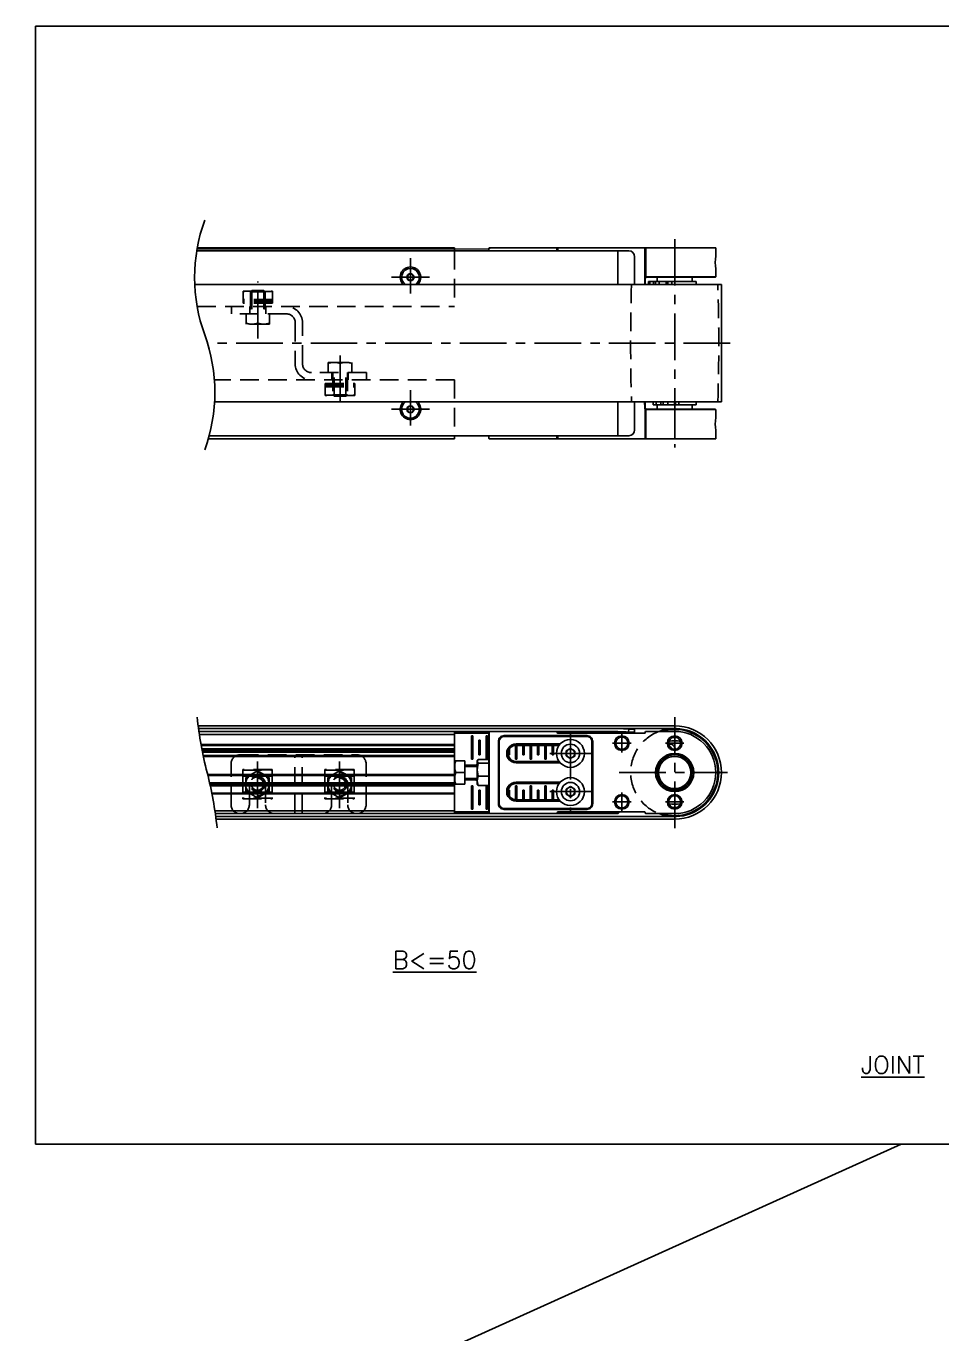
# Model space of a CAD drawing. Extents: x 0 to 1840, y -8 to 967.
# Drawn here: x 1247.3 to 1559.2, y 521.6 to 967 of the extents above; entities that cross this region are included whole.
import ezdxf

# ---------------------------------------------------------------- set-up
doc = ezdxf.new("R2010")
doc.units = 0
doc.header["$LTSCALE"] = 0.5
doc.linetypes.add('CENTER', pattern=[50.8, 31.75, -6.35, 6.35, -6.35])
doc.linetypes.add('DASHED', pattern=[19.05, 12.7, -6.35])
for name, color, linetype in [('MSM_CENTER', 1, 'CENTER'), ('MSM_CONTINUOUS', 7, 'CONTINUOUS'), ('MSM_DASHED', 4, 'DASHED'), ('MSM_NARROW', 5, 'CONTINUOUS'), ('MSM_PART_NUMBER', 7, 'CONTINUOUS')]:
    doc.layers.add(name, color=color, linetype=linetype)
doc.styles.get("Standard").update_dxf_attribs({"font": 'txt.shx', "height": 3, "bigfont": 'bigfont.shx'})

msp = doc.modelspace()

# ---------------------------------------------------------------- linework, layer by layer
at = {"layer": 'MSM_CENTER'}
for p, q in [((1468.21, 894.52), (1468.21, 823.52)), ((1378.21, 888.02), (1378.21, 876.02)), ((1326.21, 860.69), (1326.21, 880.02)), ((1384.71, 881.52), (1371.71, 881.52)), ((1487.11, 859.02), (1309.08, 859.02)), ((1354.21, 839.09), (1354.21, 854.83)), ((1378.21, 843.02), (1378.21, 831.02)), ((1384.71, 836.52), (1371.71, 836.52)), ((1468.21, 693.91), (1468.21, 731.71)), ((1432.71, 726.31), (1432.71, 699.31)), ((1447.06, 722.81), (1453.36, 722.81)), ((1450.21, 725.96), (1450.21, 719.66)), ((1465.06, 722.81), (1471.36, 722.81)), ((1439.71, 719.31), (1425.71, 719.31)), ((1326.08, 716.56), (1326.08, 697.95)), ((1354.08, 716.56), (1354.08, 697.95)), ((1449.31, 712.81), (1486.21, 712.81)), ((1333.83, 708.81), (1318.33, 708.81)), ((1361.83, 708.81), (1346.33, 708.81)), ((1439.71, 706.31), (1425.71, 706.31)), ((1450.21, 705.96), (1450.21, 699.66)), ((1447.06, 702.81), (1453.36, 702.81)), ((1465.06, 702.81), (1471.36, 702.81))]:
    msp.add_line(p, q, dxfattribs=at)
at = {"layer": 'MSM_CONTINUOUS'}
for p, q in [((1405.11, 891.21), (1305.53, 891.07)), ((1305.61, 891.52), (1393.21, 891.52)), ((1393.21, 890.52), (1393.21, 891.52)), ((1404.88, 890.52), (1404.87, 891.21)), ((1428.01, 891.52), (1404.97, 891.52)), ((1482.21, 891.52), (1428.01, 891.52)), ((1428.01, 890.52), (1428.01, 891.52)), ((1428.21, 890.52), (1428.21, 891.52)), ((1428.41, 891.52), (1428.41, 890.52)), ((1458.01, 879.02), (1458.01, 891.52)), ((1458.21, 891.52), (1458.21, 879.02)), ((1458.41, 891.52), (1458.41, 881.56)), ((1468.21, 881.52), (1468.21, 891.52)), ((1482.21, 888.72), (1482.21, 891.52)), ((1305.43, 890.52), (1452.56, 890.52)), ((1448.8, 879.02), (1448.8, 890.52)), ((1448.9, 879.02), (1448.9, 890.52)), ((1454.55, 888.52), (1454.55, 879.02)), ((1377.61, 882.56), (1377.01, 881.52)), ((1378.81, 882.56), (1377.61, 882.56)), ((1379.41, 881.52), (1378.81, 882.56)), ((1482.21, 881.63), (1482.21, 884.35)), ((1484.11, 879.02), (1304.75, 879.02)), ((1377.01, 881.52), (1377.61, 880.48)), ((1377.61, 880.48), (1378.81, 880.48)), ((1378.81, 880.48), (1379.41, 881.52)), ((1458.2, 881.03), (1458.17, 879.02)), ((1458.7, 881.63), (1482.21, 881.63)), ((1458.7, 881.63), (1458.7, 881.52)), ((1458.7, 881.52), (1481.89, 881.52)), ((1459.33, 880.02), (1459.33, 879.02)), ((1459.33, 880.02), (1475.54, 880.02)), ((1459.8, 879.02), (1459.8, 880.02)), ((1461.04, 879.02), (1461.04, 880.02)), ((1461.66, 879.02), (1461.66, 880.02)), ((1462.21, 881.52), (1462.21, 880.02)), ((1462.9, 880.02), (1462.9, 879.02)), ((1465.3, 879.02), (1465.3, 880.02)), ((1465.84, 880.02), (1465.84, 879.02)), ((1467.23, 880.02), (1467.23, 879.02)), ((1474.21, 880.02), (1474.21, 881.52)), ((1475.54, 879.02), (1475.54, 880.02)), ((1484.11, 839.02), (1484.11, 879.02)), ((1484.11, 839.02), (1311.48, 839.02)), ((1377.61, 837.56), (1377.01, 836.52)), ((1378.81, 837.56), (1377.61, 837.56)), ((1379.41, 836.52), (1378.81, 837.56)), ((1448.8, 839.02), (1448.8, 827.52)), ((1448.9, 839.02), (1448.9, 827.52)), ((1454.55, 829.52), (1454.55, 839.02)), ((1457.9, 839.02), (1457.91, 838.48)), ((1457.91, 838.48), (1458.11, 838.49)), ((1457.91, 838.48), (1457.99, 837.66)), ((1457.99, 837.66), (1458, 837.01)), ((1457.99, 837.66), (1458.19, 837.66)), ((1458.19, 837.66), (1458.07, 838.49)), ((1458.11, 838.49), (1458.1, 839.02)), ((1458.17, 839.02), (1458.18, 838.49)), ((1458.2, 837.01), (1458.19, 837.66)), ((1460.89, 839.02), (1460.89, 838.02)), ((1460.89, 838.02), (1475.54, 838.02)), ((1460.93, 839.02), (1460.93, 838.02)), ((1461.85, 838.02), (1461.85, 839.02)), ((1462.21, 838.02), (1462.21, 836.52)), ((1463.45, 838.02), (1463.45, 839.02)), ((1464.25, 838.02), (1464.25, 839.02)), ((1465.84, 839.02), (1465.84, 838.02)), ((1468.13, 838.02), (1468.13, 839.02)), ((1468.47, 839.02), (1468.47, 838.02)), ((1469.65, 839.02), (1469.65, 838.02)), ((1474.21, 836.52), (1474.21, 838.02)), ((1475.54, 838.02), (1475.54, 839.02)), ((1377.01, 836.52), (1377.61, 835.48)), ((1377.61, 835.48), (1378.81, 835.48)), ((1378.81, 835.48), (1379.41, 836.52)), ((1458, 837.01), (1458.19, 837.01)), ((1458.21, 836.86), (1458.21, 826.52)), ((1458.41, 836.48), (1458.41, 826.52)), ((1458.41, 836.48), (1458.7, 836.41)), ((1481.89, 836.52), (1458.7, 836.52)), ((1458.7, 836.41), (1458.7, 836.51)), ((1482.21, 836.41), (1458.7, 836.41)), ((1468.21, 836.52), (1468.21, 826.52)), ((1482.21, 833.7), (1482.21, 836.41)), ((1482.21, 826.52), (1482.21, 829.32)), ((1393.21, 826.52), (1309.35, 826.52)), ((1452.56, 827.52), (1309.63, 827.52)), ((1393.21, 826.52), (1393.21, 827.52)), ((1404.88, 827.52), (1404.87, 826.83)), ((1404.97, 826.52), (1482.21, 826.52)), ((1428.01, 827.52), (1428.01, 826.52)), ((1428.21, 826.52), (1428.21, 827.52)), ((1428.41, 826.52), (1428.41, 827.52)), ((1305.91, 728.71), (1468.21, 728.71)), ((1306.03, 727.81), (1468.21, 727.81)), ((1306.16, 726.81), (1405.12, 726.81)), ((1393.21, 698.81), (1393.21, 726.81)), ((1393.22, 726.21), (1393.21, 726.22)), ((1393.22, 726.21), (1404.87, 726.21)), ((1393.71, 726.72), (1393.72, 726.71)), ((1393.72, 726.71), (1395.7, 726.71)), ((1393.72, 726.71), (1393.72, 726.21)), ((1395.7, 726.71), (1395.72, 726.73)), ((1395.7, 726.21), (1395.7, 726.71)), ((1396.2, 726.22), (1396.7, 726.23)), ((1396.2, 726.21), (1396.2, 726.22)), ((1396.2, 726.21), (1396.2, 726.21)), ((1396.7, 726.23), (1396.7, 726.21)), ((1404.87, 726.15), (1404.87, 699.46)), ((1404.97, 699.46), (1404.97, 726.15)), ((1405.25, 726.81), (1448.71, 726.81)), ((1428.17, 726.73), (1448.63, 726.73)), ((1428.21, 726.41), (1428.21, 726.61)), ((1449.13, 726.23), (1428.32, 726.23)), ((1428.41, 726.21), (1458.21, 726.21)), ((1448.63, 726.73), (1448.71, 726.81)), ((1448.63, 726.21), (1448.63, 726.73)), ((1448.8, 726.81), (1448.71, 726.81)), ((1454.5, 726.51), (1448.85, 726.81)), ((1454.55, 727.51), (1448.9, 727.81)), ((1449.21, 726.31), (1449.13, 726.23)), ((1449.21, 726.31), (1449.13, 726.23)), ((1449.13, 726.23), (1449.13, 726.21)), ((1449.21, 726.31), (1449.21, 726.21)), ((1452.56, 727.61), (1452.5, 726.62)), ((1454.5, 726.51), (1454.55, 727.51)), ((1458.1, 726.23), (1458.15, 726.21)), ((1458.21, 726.61), (1458.21, 726.21)), ((1458.41, 726.81), (1468.21, 726.81)), ((1393.21, 725.81), (1306.31, 725.81)), ((1306.88, 722.31), (1393.21, 722.31)), ((1306.93, 722.01), (1393.21, 722.01)), ((1399.01, 717.31), (1399.01, 725.31)), ((1399.01, 725.31), (1399.41, 725.31)), ((1399.21, 725.31), (1399.21, 717.31)), ((1399.41, 725.31), (1399.41, 717.31)), ((1401.51, 718.81), (1401.51, 723.81)), ((1401.51, 723.81), (1401.91, 723.81)), ((1401.71, 723.81), (1401.71, 718.81)), ((1401.91, 723.81), (1401.91, 718.81)), ((1404.01, 717.31), (1404.01, 725.31)), ((1404.01, 725.31), (1404.41, 725.31)), ((1404.01, 725.31), (1404.21, 725.3)), ((1404.41, 725.31), (1404.21, 725.3)), ((1404.21, 725.3), (1404.21, 717.31)), ((1404.41, 725.31), (1404.41, 717.31)), ((1408.14, 723.38), (1408.14, 702.24)), ((1408.14, 723.38), (1408.21, 723.31)), ((1408.21, 723.31), (1408.21, 702.3)), ((1408.21, 723.31), (1408.41, 723.31)), ((1408.41, 723.31), (1408.41, 702.3)), ((1438.28, 725.38), (1410.14, 725.38)), ((1410.14, 725.38), (1410.21, 725.31)), ((1438.22, 725.31), (1410.21, 725.31)), ((1410.21, 725.31), (1410.21, 725.11)), ((1438.22, 725.11), (1410.21, 725.11)), ((1414.01, 717.31), (1414.01, 722.05)), ((1414.21, 722.53), (1414.21, 722.06)), ((1414.21, 722.53), (1429.22, 722.53)), ((1414.21, 722.33), (1429.05, 722.33)), ((1428.84, 722.06), (1414.21, 722.06)), ((1414.21, 722.06), (1414.21, 717.31)), ((1414.41, 722.06), (1414.41, 717.31)), ((1416.51, 718.81), (1416.51, 722.06)), ((1416.71, 722.06), (1416.71, 718.81)), ((1416.91, 722.06), (1416.91, 718.81)), ((1419.01, 717.31), (1419.01, 722.06)), ((1419.21, 722.06), (1419.21, 717.31)), ((1419.41, 722.06), (1419.41, 717.31)), ((1421.51, 718.81), (1421.51, 722.06)), ((1421.71, 722.06), (1421.71, 718.81)), ((1421.91, 722.06), (1421.91, 718.81)), ((1424.01, 717.31), (1424.01, 722.06)), ((1424.21, 722.06), (1424.21, 717.31)), ((1424.41, 722.06), (1424.41, 717.31)), ((1426.51, 718.81), (1426.51, 722.06)), ((1426.71, 722.06), (1426.71, 718.81)), ((1426.91, 722.06), (1426.91, 718.81)), ((1438.28, 725.38), (1438.22, 725.31)), ((1438.22, 725.31), (1438.22, 725.11)), ((1440.01, 702.3), (1440.01, 723.31)), ((1440.01, 723.31), (1440.21, 723.31)), ((1440.28, 723.38), (1440.21, 723.31)), ((1440.21, 702.3), (1440.21, 723.31)), ((1440.28, 702.24), (1440.28, 723.38)), ((1467.58, 724.78), (1468.21, 724.78)), ((1468.21, 724.78), (1468.84, 724.78)), ((1393.21, 720.83), (1307.15, 720.83)), ((1393.21, 720.31), (1307.25, 720.31)), ((1307.35, 719.79), (1393.21, 719.79)), ((1393.21, 718.61), (1307.59, 718.61)), ((1393.21, 718.31), (1307.66, 718.31)), ((1399.41, 717.31), (1399.01, 717.31)), ((1401.23, 717.28), (1400.96, 716.81)), ((1400.96, 716.65), (1401.31, 717.28)), ((1401.23, 717.28), (1404.87, 717.28)), ((1401.91, 718.81), (1401.51, 718.81)), ((1404.41, 717.31), (1404.01, 717.31)), ((1404.01, 717.31), (1404.21, 717.31)), ((1404.21, 717.31), (1404.41, 717.31)), ((1411.51, 718.81), (1411.51, 719.85)), ((1411.51, 718.81), (1411.71, 718.81)), ((1411.91, 718.81), (1411.51, 718.81)), ((1411.71, 720.46), (1411.71, 718.81)), ((1411.71, 718.81), (1411.91, 718.81)), ((1411.91, 720.82), (1411.91, 718.81)), ((1414.41, 717.31), (1414.01, 717.31)), ((1414.01, 717.31), (1414.21, 717.31)), ((1414.21, 717.31), (1414.41, 717.31)), ((1416.51, 718.81), (1416.71, 718.81)), ((1416.91, 718.81), (1416.51, 718.81)), ((1416.71, 718.81), (1416.91, 718.81)), ((1419.41, 717.31), (1419.01, 717.31)), ((1419.01, 717.31), (1419.21, 717.31)), ((1419.21, 717.31), (1419.41, 717.31)), ((1421.51, 718.81), (1421.71, 718.81)), ((1421.91, 718.81), (1421.51, 718.81)), ((1421.71, 718.81), (1421.91, 718.81)), ((1424.41, 717.31), (1424.01, 717.31)), ((1424.01, 717.31), (1424.21, 717.31)), ((1424.21, 717.31), (1424.41, 717.31)), ((1426.51, 718.81), (1426.71, 718.81)), ((1426.91, 718.81), (1426.51, 718.81)), ((1426.71, 718.81), (1426.91, 718.81)), ((1431.19, 718.48), (1431.24, 720.21)), ((1432.66, 717.58), (1431.19, 718.48)), ((1431.24, 720.21), (1432.76, 721.04)), ((1434.19, 718.4), (1432.66, 717.58)), ((1432.76, 721.04), (1434.23, 720.13)), ((1434.23, 720.13), (1434.19, 718.4)), ((1467.25, 721.07), (1467.28, 720.96)), ((1468.53, 720.77), (1468.13, 721.53)), ((1393.27, 716.81), (1393.21, 716.71)), ((1393.63, 716.82), (1393.27, 716.81)), ((1393.27, 716.81), (1393.62, 716.79)), ((1393.63, 716.82), (1396.71, 716.82)), ((1396.71, 712.84), (1393.63, 712.84)), ((1396.71, 708.79), (1396.71, 716.82)), ((1400.96, 715.31), (1396.71, 715.31)), ((1400.47, 715.31), (1400.96, 715.59)), ((1400.96, 716.81), (1400.96, 708.81)), ((1401.31, 716.03), (1400.96, 716.65)), ((1400.96, 713.78), (1401.31, 715.98)), ((1401.31, 711.58), (1400.96, 713.78)), ((1401.31, 716.03), (1401.31, 715.98)), ((1404.87, 716.03), (1401.31, 716.03)), ((1401.31, 715.98), (1404.87, 715.98)), ((1414.21, 716.55), (1414.21, 716.08)), ((1414.21, 716.55), (1428.84, 716.55)), ((1414.21, 716.28), (1429.05, 716.28)), ((1414.21, 716.08), (1429.22, 716.08)), ((1309.13, 712.11), (1393.21, 712.11)), ((1309.21, 711.81), (1393.21, 711.81)), ((1393.21, 709.33), (1309.8, 709.33)), ((1393.21, 708.81), (1309.92, 708.81)), ((1310.03, 708.29), (1393.21, 708.29)), ((1393.21, 708.91), (1393.27, 708.81)), ((1393.27, 708.81), (1393.63, 708.82)), ((1393.63, 708.79), (1393.27, 708.81)), ((1393.63, 708.82), (1396.71, 708.82)), ((1393.63, 708.79), (1396.71, 708.79)), ((1396.71, 710.31), (1400.96, 710.31)), ((1399.01, 708.31), (1399.41, 708.31)), ((1399.01, 700.31), (1399.01, 708.31)), ((1399.01, 708.31), (1399.21, 708.3)), ((1399.21, 708.3), (1399.41, 708.31)), ((1399.21, 708.3), (1399.21, 700.31)), ((1399.41, 708.31), (1399.41, 700.31)), ((1400.96, 710.03), (1400.47, 710.31)), ((1400.96, 709.93), (1401.31, 711.51)), ((1401.31, 708.35), (1400.96, 709.93)), ((1400.96, 708.81), (1401.31, 708.34)), ((1404.87, 711.58), (1401.31, 711.58)), ((1401.31, 711.58), (1401.31, 711.51)), ((1401.31, 711.51), (1404.87, 711.51)), ((1404.87, 708.35), (1401.31, 708.35)), ((1401.31, 708.35), (1401.31, 708.34)), ((1401.31, 708.34), (1404.87, 708.34)), ((1404.01, 708.31), (1404.41, 708.31)), ((1404.01, 700.31), (1404.01, 708.31)), ((1404.01, 708.31), (1404.21, 708.3)), ((1404.21, 708.3), (1404.41, 708.31)), ((1404.21, 708.3), (1404.21, 700.31)), ((1404.41, 708.31), (1404.41, 700.31)), ((1414.01, 708.31), (1414.41, 708.31)), ((1414.01, 708.31), (1414.21, 708.3)), ((1414.01, 703.56), (1414.01, 708.31)), ((1414.21, 709.53), (1414.21, 709.06)), ((1414.21, 709.53), (1429.22, 709.53)), ((1414.21, 709.33), (1429.05, 709.33)), ((1428.84, 709.06), (1414.21, 709.06)), ((1414.21, 708.3), (1414.41, 708.31)), ((1414.21, 708.3), (1414.21, 703.55)), ((1414.41, 708.31), (1414.41, 703.55)), ((1419.01, 708.31), (1419.41, 708.31)), ((1419.01, 703.55), (1419.01, 708.31)), ((1419.01, 708.31), (1419.21, 708.3)), ((1419.21, 708.3), (1419.41, 708.31)), ((1419.21, 708.3), (1419.21, 703.55)), ((1419.41, 708.31), (1419.41, 703.55)), ((1424.01, 708.31), (1424.41, 708.31)), ((1424.01, 703.55), (1424.01, 708.31)), ((1424.01, 708.31), (1424.21, 708.3)), ((1424.21, 708.3), (1424.41, 708.31)), ((1424.21, 708.3), (1424.21, 703.55)), ((1424.41, 708.31), (1424.41, 703.55)), ((1393.21, 705.81), (1310.55, 705.81)), ((1393.21, 705.51), (1310.61, 705.51)), ((1401.51, 706.81), (1401.91, 706.81)), ((1401.51, 701.81), (1401.51, 706.81)), ((1401.51, 706.81), (1401.71, 706.8)), ((1401.71, 706.8), (1401.91, 706.81)), ((1401.71, 706.8), (1401.71, 701.81)), ((1401.91, 706.81), (1401.91, 701.81)), ((1411.51, 706.81), (1411.91, 706.81)), ((1411.51, 705.77), (1411.51, 706.81)), ((1411.51, 706.81), (1411.71, 706.8)), ((1411.71, 706.8), (1411.91, 706.81)), ((1411.71, 706.8), (1411.71, 705.15)), ((1411.91, 706.81), (1411.91, 704.79)), ((1416.51, 706.81), (1416.71, 706.8)), ((1416.51, 706.81), (1416.91, 706.81)), ((1416.51, 703.55), (1416.51, 706.81)), ((1416.71, 706.8), (1416.91, 706.81)), ((1416.71, 706.8), (1416.71, 703.55)), ((1416.91, 706.81), (1416.91, 703.55)), ((1421.51, 706.81), (1421.91, 706.81)), ((1421.51, 703.55), (1421.51, 706.81)), ((1421.51, 706.81), (1421.71, 706.8)), ((1421.71, 706.8), (1421.91, 706.81)), ((1421.71, 706.8), (1421.71, 703.55)), ((1421.91, 706.81), (1421.91, 703.55)), ((1426.51, 706.81), (1426.71, 706.8)), ((1426.51, 706.81), (1426.91, 706.81)), ((1426.51, 703.55), (1426.51, 706.81)), ((1426.71, 706.8), (1426.91, 706.81)), ((1426.71, 706.8), (1426.71, 703.55)), ((1426.91, 706.81), (1426.91, 703.55)), ((1431.21, 707.17), (1432.71, 708.04)), ((1431.21, 705.44), (1431.21, 707.17)), ((1432.71, 704.58), (1431.21, 705.44)), ((1432.71, 708.04), (1434.21, 707.17)), ((1434.21, 705.44), (1432.71, 704.58)), ((1434.21, 707.17), (1434.21, 705.44)), ((1311.59, 699.81), (1393.21, 699.81)), ((1393.21, 699.4), (1393.22, 699.4)), ((1404.87, 699.4), (1393.22, 699.4)), ((1393.72, 699.4), (1393.72, 698.9)), ((1395.7, 698.9), (1395.7, 699.4)), ((1396.2, 699.4), (1396.2, 699.4)), ((1396.2, 699.4), (1396.2, 699.4)), ((1396.2, 699.4), (1396.7, 699.39)), ((1396.7, 699.4), (1396.7, 699.39)), ((1399.41, 700.31), (1399.01, 700.31)), ((1399.21, 700.31), (1399.01, 700.31)), ((1399.21, 700.31), (1399.41, 700.31)), ((1401.91, 701.81), (1401.51, 701.81)), ((1401.71, 701.81), (1401.51, 701.81)), ((1401.71, 701.81), (1401.91, 701.81)), ((1404.41, 700.31), (1404.01, 700.31)), ((1404.21, 700.31), (1404.01, 700.31)), ((1404.21, 700.31), (1404.41, 700.31)), ((1404.87, 699.46), (1404.97, 699.46)), ((1408.14, 702.24), (1408.21, 702.3)), ((1408.21, 702.3), (1408.41, 702.3)), ((1410.14, 700.24), (1410.21, 700.3)), ((1410.14, 700.24), (1438.28, 700.24)), ((1410.21, 700.5), (1438.22, 700.5)), ((1410.21, 700.5), (1410.21, 700.3)), ((1410.21, 700.3), (1438.22, 700.3)), ((1414.21, 703.08), (1414.21, 703.55)), ((1414.21, 703.55), (1428.84, 703.55)), ((1414.21, 703.28), (1429.05, 703.28)), ((1414.21, 703.08), (1429.22, 703.08)), ((1458.01, 699.41), (1428.41, 699.41)), ((1438.22, 700.5), (1438.22, 700.3)), ((1438.22, 700.3), (1438.28, 700.24)), ((1440.01, 702.3), (1440.21, 702.3)), ((1440.28, 702.24), (1440.21, 702.3)), ((1448.63, 698.89), (1448.63, 699.39)), ((1448.63, 699.39), (1449.13, 699.39)), ((1449.13, 699.39), (1449.21, 699.31)), ((1449.21, 699.41), (1449.21, 699.31)), ((1467.58, 700.84), (1468.84, 700.84)), ((1448.71, 698.81), (1311.74, 698.81)), ((1468.21, 697.81), (1311.87, 697.81)), ((1311.99, 696.91), (1468.21, 696.91)), ((1393.72, 698.9), (1393.71, 698.9)), ((1395.7, 698.9), (1393.72, 698.9)), ((1395.72, 698.89), (1395.7, 698.9)), ((1428.21, 699.21), (1428.21, 699.01)), ((1448.71, 698.81), (1448.63, 698.89)), ((1458.21, 699.01), (1458.21, 699.21)), ((1468.21, 698.81), (1458.41, 698.81))]:
    msp.add_line(p, q, dxfattribs=at)
for centre, radius in [((1378.21, 881.52), 1.2), ((1378.21, 836.52), 1.2), ((1432.71, 719.31), 4.75), ((1432.71, 719.31), 3.13), ((1450.21, 722.81), 2.07), ((1468.21, 722.81), 2.07), ((1432.71, 719.31), 1.5), ((1468.21, 712.81), 6.5), ((1468.21, 712.81), 6), ((1468.21, 712.81), 5.5), ((1432.71, 706.31), 4.75), ((1432.71, 706.31), 3.12), ((1432.71, 706.31), 1.5), ((1450.21, 702.81), 2.07), ((1468.21, 702.81), 2.07)]:
    msp.add_circle(centre, radius, dxfattribs=at)
for centre, radius, start, end in [((1405.37, 891.22), 0.5, 143.1175, 181.4553), ((1405.52, 891.22), 0.404, 131.0562, 181.1329), ((1452.56, 888.52), 2, 359.9305, 89.9303), ((1496.09, 886.52), 14.05, 170.9924, 188.8967), ((1378.21, 881.52), 3.5, 314.4153, 225.5847), ((1378.21, 881.52), 3, 303.5573, 236.4426), ((1458.7, 881.02), 0.5, 89.9689, 179.0298), ((1458.66, 881.19), 0.45, 84.4293, 186.3128), ((1481.89, 882.02), 0.5, 270, 309.3159), ((1378.21, 836.52), 3.5, 134.4153, 45.5847), ((1378.21, 836.52), 3, 123.5573, 56.4427), ((12984.78, 1039.27), 11528.36, 180.997936, 181.001163), ((1458.7, 837.02), 0.7, 180.9961, 225.4244), ((1458.7, 837.02), 0.5, 181, 190.6739), ((1458.7, 837.02), 0.5, 190.6403, 270.035), ((1458.71, 836.88), 0.496, 182.0124, 233.3768), ((1481.89, 836.02), 0.5, 50.6841, 90), ((1495.92, 831.51), 13.88, 170.9316, 189.0668), ((1452.56, 829.52), 2, 270.0697, 0.0695), ((1405.37, 826.82), 0.5, 178.5447, 216.8825), ((1393.71, 726.22), 0.5, 90.0234, 179.9789), ((1393.72, 726.21), 0.5, 90.0223, 179.9765), ((1395.7, 726.21), 0.5, 0.0235, 89.9777), ((1395.69, 726.22), 0.509, 0.0108, 87.0086), ((1395.78, 725.64), 1.1, 32.8282, 93.2378), ((1405.87, 726.15), 1, 138.9892, 179.9859), ((1405.86, 726.15), 0.895, 133.0624, 180.1301), ((1428.01, 726.61), 0.2, 0, 90), ((1428.41, 726.41), 0.2, 180, 270), ((1448.63, 726.23), 0.5, 0.0201, 89.9811), ((1448.71, 726.31), 0.5, 0.0037, 88.9134), ((1448.8, 725.81), 2, 87, 90), ((1448.8, 725.81), 1, 87, 90), ((1458.01, 726.41), 0.205, 280.3588, 359.4522), ((1458.41, 726.61), 0.2, 90, 180), ((1468.21, 712.81), 15, 248.9605, 111.0394), ((1468.21, 712.81), 14.7, 252.2472, 107.7528), ((1468.21, 712.81), 15.9, 270, 90), ((1468.21, 712.81), 14, 270, 90), ((1410.14, 723.38), 2, 89.9964, 180.0036), ((1410.21, 723.31), 2, 90.0001, 179.9996), ((1410.21, 723.31), 1.8, 89.9956, 180.0042), ((1414.21, 719.31), 3.23, 89.9998, 270.0002), ((1414.21, 719.31), 3.03, 90, 270), ((1414.21, 719.31), 2.75, 90, 270), ((1438.22, 723.31), 2, 0.0006, 89.9997), ((1438.22, 723.31), 1.8, 359.9958, 90.0044), ((1438.28, 723.38), 2, 359.9968, 90.0034), ((1466.63, 720.75), 1.7, 27.435, 104.9479), ((1468.21, 712.81), 10.8, 79.4774, 100.5226), ((1468.21, 654.06), 70.66, 89.362, 90.638), ((1466.58, 720.72), 0.75, 27.435, 85.8742), ((1399.02, 714.83), 5.75, 159.7297, 200.2703), ((1399.18, 710.82), 5.91, 160.0003, 199.9997), ((1414.21, 706.31), 3.23, 89.9998, 270.0002), ((1414.21, 706.31), 3.03, 90, 270), ((1414.21, 706.31), 2.75, 90, 270), ((1393.71, 699.4), 0.5, 180.0211, 269.9766), ((1393.72, 699.4), 0.5, 180.0235, 269.9777), ((1395.7, 699.4), 0.5, 270.0223, 359.9765), ((1395.67, 699.42), 0.535, 275.5655, 357.4152), ((1395.85, 699.85), 0.97, 262.3227, 331.6113), ((1405.87, 699.46), 1, 180.0141, 221.0108), ((1405.86, 699.46), 0.895, 179.8732, 226.9343), ((1410.14, 702.24), 2, 179.9964, 270.0036), ((1410.14, 702.24), 2, 179.9964, 270.0036), ((1410.21, 702.3), 2, 180.0004, 269.9999), ((1410.21, 702.3), 1.8, 179.9958, 270.0044), ((1428.41, 699.21), 0.2, 90, 180), ((1438.22, 702.3), 2, 270.0001, 359.9996), ((1438.22, 702.3), 1.8, 269.9956, 0.0042), ((1438.28, 702.24), 2, 269.9966, 0.0032), ((1448.63, 699.39), 0.5, 270.0189, 359.9799), ((1458.01, 699.21), 0.2, 0, 90), ((1468.21, 712.81), 10.8, 259.4774, 280.5226), ((1468.21, 771.56), 70.66, 269.362, 270.638), ((1428.01, 699.01), 0.2, 270, 0), ((1448.71, 699.31), 0.5, 269.9972, 0.0018), ((1458.41, 699.01), 0.2, 180, 270)]:
    msp.add_arc(centre, radius, start, end, dxfattribs=at)
at = {"layer": 'MSM_DASHED'}
for p, q in [((1393.21, 890.52), (1393.21, 871.52)), ((1321.21, 876.82), (1331.21, 876.82)), ((1321.21, 872.72), (1321.21, 876.82)), ((1331.21, 876.69), (1321.21, 876.69)), ((1331.21, 873.88), (1321.21, 873.88)), ((1331.21, 873.52), (1321.21, 873.52)), ((1324.2, 877.02), (1323.71, 876.53)), ((1323.71, 876.82), (1323.71, 869.02)), ((1328.71, 876.53), (1323.71, 876.53)), ((1324.2, 877.02), (1324, 876.82)), ((1324.2, 877.02), (1324.2, 869.02)), ((1328.22, 877.02), (1324.2, 877.02)), ((1328.22, 877.02), (1328.71, 876.53)), ((1328.22, 877.02), (1328.22, 869.02)), ((1328.71, 876.82), (1328.71, 869.02)), ((1331.21, 876.82), (1331.21, 872.72)), ((1305.56, 871.52), (1393.21, 871.52)), ((1317.21, 871.52), (1317.21, 869.02)), ((1335.96, 869.02), (1317.21, 869.02)), ((1331.21, 872.92), (1321.21, 872.92)), ((1331.21, 872.72), (1321.21, 872.72)), ((1322.21, 869.02), (1322.21, 865.52)), ((1323.46, 869.02), (1323.46, 871.52)), ((1326.21, 865.88), (1326.21, 869.02)), ((1328.96, 869.02), (1328.96, 871.52)), ((1330.21, 869.02), (1330.21, 865.52)), ((1330.21, 865.52), (1322.21, 865.52)), ((1338.96, 866.02), (1338.96, 852.02)), ((1341.46, 852.02), (1341.46, 866.02)), ((1350.21, 852.52), (1350.21, 849.02)), ((1350.21, 852.52), (1358.21, 852.52)), ((1354.21, 852.16), (1354.21, 849.02)), ((1358.21, 852.52), (1358.21, 849.02)), ((1393.21, 846.52), (1311.42, 846.52)), ((1363.21, 849.02), (1344.46, 849.02)), ((1351.46, 846.52), (1351.46, 849.02)), ((1351.71, 849.02), (1351.71, 841.22)), ((1352.2, 841.02), (1352.2, 849.02)), ((1356.22, 841.02), (1356.22, 849.02)), ((1356.71, 849.02), (1356.71, 841.22)), ((1356.96, 846.52), (1356.96, 849.02)), ((1363.21, 846.52), (1363.21, 849.02)), ((1393.21, 846.52), (1393.21, 827.52)), ((1349.21, 841.22), (1349.21, 845.32)), ((1349.21, 845.32), (1359.21, 845.32)), ((1349.21, 845.12), (1359.21, 845.12)), ((1349.21, 844.52), (1359.21, 844.52)), ((1349.21, 844.16), (1359.21, 844.16)), ((1359.21, 845.32), (1359.21, 841.22)), ((1349.21, 841.35), (1359.21, 841.35)), ((1359.21, 841.22), (1349.21, 841.22)), ((1351.71, 841.51), (1356.71, 841.51)), ((1352.2, 841.02), (1351.71, 841.51)), ((1352.2, 841.02), (1356.22, 841.02)), ((1356.22, 841.02), (1356.71, 841.51)), ((1356.22, 841.02), (1356.42, 841.22)), ((1320.08, 718.81), (1360.08, 718.81)), ((1338.83, 698.81), (1338.83, 718.81)), ((1341.33, 698.81), (1341.33, 718.81)), ((1317.08, 701.81), (1317.08, 715.81)), ((1321.08, 713.81), (1321.08, 703.81)), ((1331.08, 713.81), (1321.08, 713.81)), ((1331.08, 713.77), (1321.08, 713.77)), ((1321.08, 713.58), (1331.08, 713.58)), ((1326.08, 713.43), (1322.08, 711.12)), ((1330.08, 711.12), (1326.08, 713.43)), ((1331.08, 713.81), (1331.08, 703.85)), ((1349.08, 713.81), (1349.08, 703.81)), ((1359.08, 713.81), (1349.08, 713.81)), ((1359.08, 713.77), (1349.08, 713.77)), ((1349.08, 713.58), (1359.08, 713.58)), ((1354.08, 713.43), (1350.08, 711.12)), ((1358.08, 711.12), (1354.08, 713.43)), ((1359.08, 713.81), (1359.08, 703.85)), ((1363.08, 701.81), (1363.08, 715.81)), ((1321.08, 711.81), (1321.08, 705.81)), ((1321.08, 711.81), (1331.08, 711.81)), ((1331.08, 711.8), (1321.08, 711.8)), ((1331.08, 711.71), (1321.08, 711.71)), ((1331.08, 711.55), (1321.08, 711.55)), ((1321.08, 711.51), (1331.08, 711.51)), ((1321.58, 708.81), (1330.58, 708.81)), ((1322.08, 711.12), (1322.08, 706.5)), ((1323.33, 701.81), (1323.33, 708.81)), ((1328.83, 708.81), (1328.83, 701.81)), ((1330.08, 706.5), (1330.08, 711.12)), ((1331.08, 705.81), (1331.08, 711.81)), ((1349.08, 711.81), (1349.08, 705.81)), ((1349.08, 711.81), (1359.08, 711.81)), ((1359.08, 711.8), (1349.08, 711.8)), ((1359.08, 711.71), (1349.08, 711.71)), ((1359.08, 711.55), (1349.08, 711.55)), ((1349.08, 711.51), (1359.08, 711.51)), ((1349.58, 708.81), (1358.58, 708.81)), ((1350.08, 711.12), (1350.08, 706.5)), ((1351.33, 701.81), (1351.33, 708.81)), ((1356.83, 708.81), (1356.83, 701.81)), ((1358.08, 706.5), (1358.08, 711.12)), ((1359.08, 705.81), (1359.08, 711.81)), ((1331.08, 706.11), (1321.08, 706.11)), ((1321.08, 706.06), (1331.08, 706.06)), ((1321.08, 705.91), (1331.08, 705.91)), ((1321.08, 705.82), (1331.08, 705.82)), ((1321.08, 705.81), (1331.08, 705.81)), ((1331.08, 704.04), (1321.08, 704.04)), ((1321.08, 703.85), (1331.08, 703.85)), ((1322.08, 706.5), (1326.08, 704.19)), ((1326.08, 704.19), (1330.08, 706.5)), ((1359.08, 706.11), (1349.08, 706.11)), ((1349.08, 706.06), (1359.08, 706.06)), ((1349.08, 705.91), (1359.08, 705.91)), ((1349.08, 705.82), (1359.08, 705.82)), ((1349.08, 705.81), (1359.08, 705.81)), ((1359.08, 704.04), (1349.08, 704.04)), ((1349.08, 703.85), (1359.08, 703.85)), ((1350.08, 706.5), (1354.08, 704.19)), ((1354.08, 704.19), (1358.08, 706.5))]:
    msp.add_line(p, q, dxfattribs=at)
for centre, radius in [((1326.08, 708.81), 4), ((1354.08, 708.81), 4), ((1326.08, 708.81), 2.5), ((1326.08, 708.81), 2.07), ((1354.08, 708.81), 2.5), ((1354.08, 708.81), 2.07)]:
    msp.add_circle(centre, radius, dxfattribs=at)
for centre, radius, start, end in [((2119.96, 859.02), 666.75, 178.28108, 181.71892), ((816.46, 859.02), 666.75, 358.28108, 1.71892), ((1335.96, 866.02), 5.5, 0, 90), ((1335.96, 866.02), 3, 0, 90), ((1324.21, 871.3), 5.78, 249.7438, 290.2562), ((1328.21, 871.3), 5.78, 249.7438, 290.2562), ((1344.46, 852.02), 5.5, 180, 270), ((1344.46, 852.02), 3, 180, 270), ((1352.21, 846.74), 5.78, 69.7438, 110.2562), ((1356.21, 846.74), 5.78, 69.7438, 110.2562), ((1468.21, 712.81), 15, 111.0395, 248.9605), ((1320.08, 715.81), 3, 90, 180), ((1360.08, 715.81), 3, 0, 90), ((1326.08, 708.81), 2.75, 0, 180), ((1354.08, 708.81), 2.75, 0, 180), ((1320.08, 701.81), 3, 180, 270), ((1320.33, 701.81), 3, 270, 0), ((1331.83, 701.81), 3, 180, 270), ((1348.33, 701.81), 3, 270, 0), ((1359.83, 701.81), 3, 180, 270), ((1360.08, 701.81), 3, 270, 0)]:
    msp.add_arc(centre, radius, start, end, dxfattribs=at)
at = {"layer": 'MSM_NARROW'}
for p, q in [((1250.53, 967.04), (1840.17, 967.04)), ((1250.53, 586.17), (1250.53, 967.04)), ((1396.71, 714.88), (1400.96, 714.88)), ((1396.71, 710.74), (1400.96, 710.74)), ((1247.3, 451.65), (1545.35, 586.17)), ((1840.17, 586.17), (1250.53, 586.17))]:
    msp.add_line(p, q, dxfattribs=at)
for centre in [(1450.21, 722.81), (1468.21, 722.81), (1450.21, 702.81), (1468.21, 702.81)]:
    msp.add_circle(centre, 2.5, dxfattribs=at)
for centre, radius, start, end in [((1361.99, 881.39), 57.29, 160.0572, 199.9428), ((1254.28, 842.31), 57.29, 340.0573, 19.9427), ((1429.41, 744.06), 124.45, 185.7041, 194.5434), ((1188.49, 681.56), 124.45, 5.7041, 14.5434)]:
    msp.add_arc(centre, radius, start, end, dxfattribs=at)

# ---------------------------------------------------------------- texts
at = {"layer": 'MSM_PART_NUMBER'}
for s, p in [('%%UB<=50', (1372.21, 645.99)), ('%%UJOINT', (1531.68, 610.24))]:
    msp.add_text(s, height=6, dxfattribs=at).set_placement(p)

doc.saveas('drawing.dxf')
